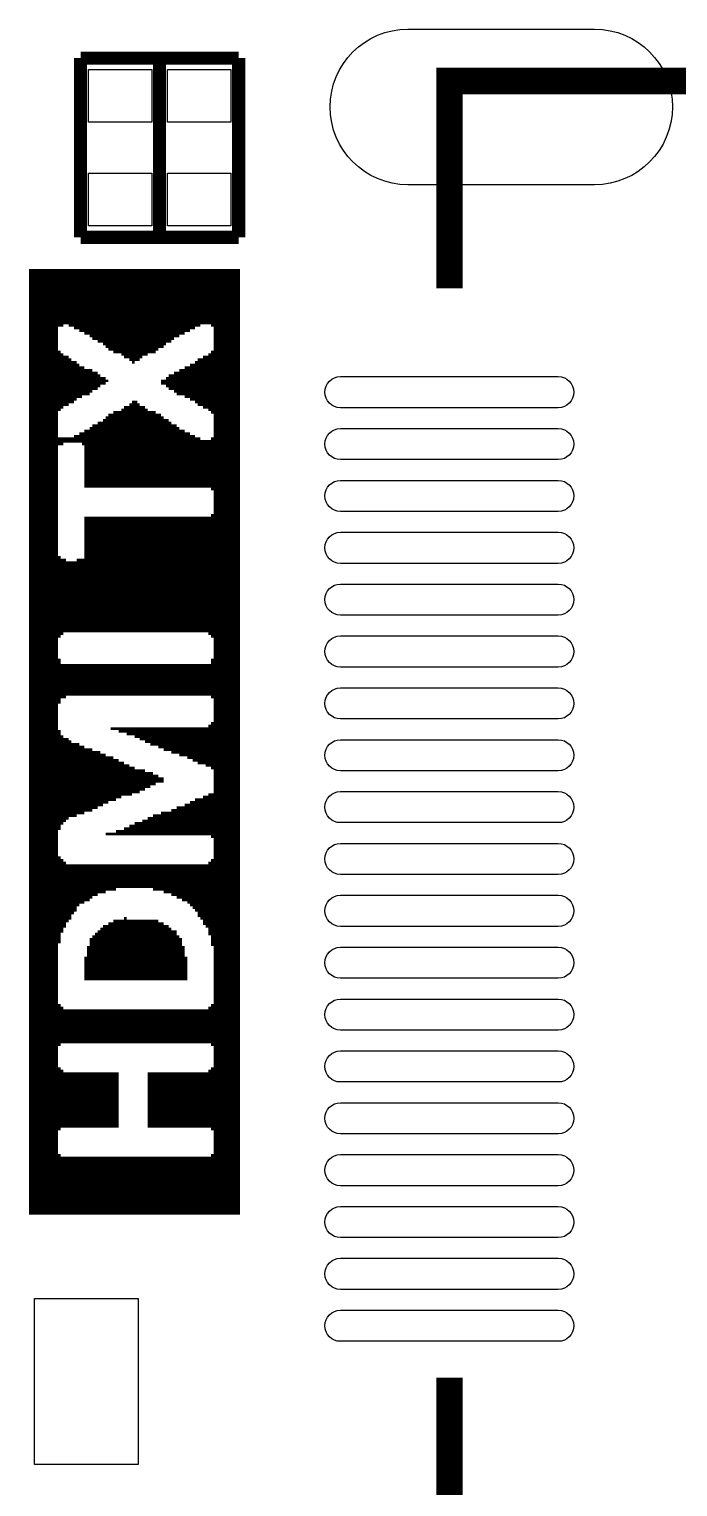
# Model space of a CAD drawing. Extents: x -0.6 to 82.1, y 0 to 56.
# Drawn here: x 65.8 to 72.05, y 9.19 to 23.24 of the extents above; entities that cross this region are included whole.
import ezdxf

# ---------------------------------------------------------------- set-up
doc = ezdxf.new("R2010")
doc.units = 0
for name, color, linetype in [('BG_SILKSCREEN_TOP', 231, 'CONTINUOUS'), ('PG_SILKSCREEN_TOP', 140, 'CONTINUOUS'), ('PIN_TOP', 4, 'CONTINUOUS')]:
    doc.layers.add(name, color=color, linetype=linetype)

msp = doc.modelspace()

# ---------------------------------------------------------------- linework, layer by layer
at = {"layer": 'BG_SILKSCREEN_TOP', "const_width": 0.0254}
for points in [[(65.8114, 11.811), (65.8114, 20.9296)], [(65.8368, 11.811), (65.8368, 20.9296)], [(65.8622, 11.811), (65.8622, 20.9296)], [(65.8876, 11.811), (65.8876, 20.9296)], [(65.913, 11.811), (65.913, 20.9296)], [(65.9384, 11.811), (65.9384, 20.9296)], [(65.9638, 11.811), (65.9638, 20.9296)], [(65.9892, 11.811), (65.9892, 20.9296)], [(66.0146, 11.811), (66.0146, 20.9296)], [(66.04, 11.811), (66.04, 20.9296)], [(66.0654, 11.811), (66.0654, 20.9296)], [(66.0908, 20.3708), (66.0908, 20.9296)], [(66.1162, 20.3708), (66.1162, 20.9296)], [(66.1416, 20.3962), (66.1416, 20.9296)], [(66.167, 20.3962), (66.167, 20.9296)], [(66.1924, 20.3708), (66.1924, 20.9296)], [(66.2178, 20.3708), (66.2178, 20.9296)], [(66.2432, 20.3454), (66.2432, 20.9296)], [(66.2686, 20.3454), (66.2686, 20.9296)], [(66.294, 20.32), (66.294, 20.9296)], [(66.3194, 20.32), (66.3194, 20.9296)], [(66.3448, 20.2946), (66.3448, 20.9296)], [(66.3702, 20.2946), (66.3702, 20.9296)], [(66.3956, 20.2692), (66.3956, 20.9296)], [(66.421, 20.2438), (66.421, 20.9296)], [(66.4464, 20.2438), (66.4464, 20.9296)], [(66.4718, 20.2184), (66.4718, 20.9296)], [(66.4972, 20.2184), (66.4972, 20.9296)], [(66.5226, 20.193), (66.5226, 20.9296)], [(66.548, 20.1676), (66.548, 20.9296)], [(66.5734, 20.1422), (66.5734, 20.9296)], [(66.5988, 20.1422), (66.5988, 20.9296)], [(66.6242, 20.1168), (66.6242, 20.9296)], [(66.6496, 20.1168), (66.6496, 20.9296)], [(66.675, 20.1168), (66.675, 20.9296)], [(66.7004, 20.0914), (66.7004, 20.9296)], [(66.7258, 20.066), (66.7258, 20.9296)], [(66.7512, 20.066), (66.7512, 20.9296)], [(66.7766, 20.0406), (66.7766, 20.9296)], [(66.802, 20.0152), (66.802, 20.9296)], [(66.8274, 20.0406), (66.8274, 20.9296)], [(66.8528, 20.0406), (66.8528, 20.9296)], [(66.8782, 20.066), (66.8782, 20.9296)], [(66.9036, 20.0914), (66.9036, 20.9296)], [(66.929, 20.0914), (66.929, 20.9296)], [(66.9544, 20.1168), (66.9544, 20.9296)], [(66.9798, 20.1168), (66.9798, 20.9296)], [(67.0052, 20.1168), (67.0052, 20.9296)], [(67.0306, 20.1422), (67.0306, 20.9296)], [(67.056, 20.1676), (67.056, 20.9296)], [(67.0814, 20.1676), (67.0814, 20.9296)], [(67.1068, 20.193), (67.1068, 20.9296)], [(67.1322, 20.2184), (67.1322, 20.9296)], [(67.1576, 20.2184), (67.1576, 20.9296)], [(67.183, 20.2438), (67.183, 20.9296)], [(67.2084, 20.2692), (67.2084, 20.9296)], [(67.2338, 20.2692), (67.2338, 20.9296)], [(67.2592, 20.2946), (67.2592, 20.9296)], [(67.2846, 20.2946), (67.2846, 20.9296)], [(67.31, 20.32), (67.31, 20.9296)], [(67.3354, 20.32), (67.3354, 20.9296)], [(67.3608, 20.3454), (67.3608, 20.9296)], [(67.3862, 20.3454), (67.3862, 20.9296)], [(67.4116, 20.3708), (67.4116, 20.9296)], [(67.437, 20.3708), (67.437, 20.9296)], [(67.4624, 20.3962), (67.4624, 20.9296)], [(67.4878, 20.3962), (67.4878, 20.9296)], [(67.5132, 20.3962), (67.5132, 20.9296)], [(67.5386, 20.3962), (67.5386, 20.9296)], [(67.564, 20.3708), (67.564, 20.9296)], [(67.5894, 11.811), (67.5894, 20.9296)], [(67.6148, 11.811), (67.6148, 20.9296)], [(67.6402, 11.811), (67.6402, 20.9296)], [(67.6656, 11.811), (67.6656, 20.9296)], [(67.691, 11.811), (67.691, 20.9296)], [(67.7164, 11.811), (67.7164, 20.9296)], [(67.7418, 11.811), (67.7418, 20.9296)], [(67.7672, 11.811), (67.7672, 20.9296)], [(67.7926, 11.811), (67.7926, 20.9296)], [(67.818, 11.811), (67.818, 20.9296)], [(66.0908, 19.558), (66.0908, 20.1422)], [(66.1162, 19.5834), (66.1162, 20.1168)], [(66.1416, 19.6088), (66.1416, 20.0914)], [(66.167, 19.6088), (66.167, 20.0914)], [(67.4878, 19.5834), (67.4878, 20.0914)], [(67.5132, 19.5834), (67.5132, 20.0914)], [(67.5386, 19.558), (67.5386, 20.1168)], [(67.564, 19.5326), (67.564, 20.1422)], [(66.1924, 19.6342), (66.1924, 20.066)], [(66.2178, 19.6342), (66.2178, 20.0406)], [(66.2432, 19.6596), (66.2432, 20.0406)], [(66.2686, 19.685), (66.2686, 20.0152)], [(66.294, 19.685), (66.294, 19.9898)], [(66.3194, 19.7104), (66.3194, 19.9898)], [(66.3448, 19.7104), (66.3448, 19.9644)], [(66.3702, 19.7104), (66.3702, 19.9644)], [(66.3956, 19.7358), (66.3956, 19.9644)], [(67.2592, 19.7104), (67.2592, 19.9644)], [(67.2846, 19.7104), (67.2846, 19.9644)], [(67.31, 19.685), (67.31, 19.9898)], [(67.3354, 19.685), (67.3354, 19.9898)], [(67.3608, 19.6596), (67.3608, 20.0152)], [(67.3862, 19.6596), (67.3862, 20.0152)], [(67.4116, 19.6342), (67.4116, 20.0406)], [(67.437, 19.6088), (67.437, 20.066)], [(67.4624, 19.6088), (67.4624, 20.066)], [(66.421, 19.7612), (66.421, 19.939)], [(66.4464, 19.7612), (66.4464, 19.939)], [(66.4718, 19.7866), (66.4718, 19.9136)], [(66.4972, 19.812), (66.4972, 19.8882)], [(66.5226, 19.812), (66.5226, 19.8882)], [(66.548, 19.8374), (66.548, 19.8628)], [(67.0814, 19.812), (67.0814, 19.8628)], [(67.1068, 19.812), (67.1068, 19.8628)], [(67.1322, 19.7866), (67.1322, 19.8882)], [(67.1576, 19.7612), (67.1576, 19.9136)], [(67.183, 19.7612), (67.183, 19.9136)], [(67.2084, 19.7358), (67.2084, 19.939)], [(67.2338, 19.7104), (67.2338, 19.939)], [(66.5734, 18.8214), (66.5734, 19.5326)], [(66.5988, 18.8214), (66.5988, 19.5326)], [(66.6242, 18.8214), (66.6242, 19.558)], [(66.6496, 18.8214), (66.6496, 19.558)], [(66.675, 18.8214), (66.675, 19.558)], [(66.7004, 18.8214), (66.7004, 19.5834)], [(66.7258, 18.8214), (66.7258, 19.6088)], [(66.7512, 18.8214), (66.7512, 19.6088)], [(66.7766, 18.8214), (66.7766, 19.6342)], [(66.802, 18.8214), (66.802, 19.6596)], [(66.8274, 18.8214), (66.8274, 19.6596)], [(66.8528, 18.8214), (66.8528, 19.6342)], [(66.8782, 18.8214), (66.8782, 19.6088)], [(66.9036, 18.8214), (66.9036, 19.6088)], [(66.929, 18.8214), (66.929, 19.5834)], [(66.9544, 18.8214), (66.9544, 19.558)], [(66.9798, 18.8214), (66.9798, 19.558)], [(67.0052, 18.8214), (67.0052, 19.558)], [(67.0306, 18.8214), (67.0306, 19.5326)], [(67.056, 18.8214), (67.056, 19.5326)], [(66.3956, 18.8214), (66.3956, 19.4056)], [(66.421, 18.8214), (66.421, 19.431)], [(66.4464, 18.8214), (66.4464, 19.431)], [(66.4718, 18.8214), (66.4718, 19.4564)], [(66.4972, 18.8214), (66.4972, 19.4564)], [(66.5226, 18.8214), (66.5226, 19.4818)], [(66.548, 18.8214), (66.548, 19.5072)], [(67.0814, 18.8214), (67.0814, 19.5072)], [(67.1068, 18.8214), (67.1068, 19.4818)], [(67.1322, 18.8214), (67.1322, 19.4818)], [(67.1576, 18.8214), (67.1576, 19.4564)], [(67.183, 18.8214), (67.183, 19.431)], [(67.2084, 18.8214), (67.2084, 19.431)], [(67.2338, 18.8214), (67.2338, 19.4056)], [(66.0908, 19.2278), (66.0908, 19.304)], [(66.1162, 19.2278), (66.1162, 19.304)], [(66.1416, 19.2532), (66.1416, 19.304)], [(66.167, 19.2532), (66.167, 19.304)], [(66.1924, 19.2532), (66.1924, 19.304)], [(66.2178, 19.2532), (66.2178, 19.304)], [(66.2432, 19.2532), (66.2432, 19.3294)], [(66.2686, 19.2532), (66.2686, 19.3294)], [(66.294, 19.2532), (66.294, 19.3548)], [(66.3194, 19.2278), (66.3194, 19.3548)], [(66.3448, 18.8214), (66.3448, 19.3802)], [(66.3702, 18.8214), (66.3702, 19.3802)], [(67.2592, 18.8214), (67.2592, 19.3802)], [(67.2846, 18.8214), (67.2846, 19.3802)], [(67.31, 18.8214), (67.31, 19.3548)], [(67.3354, 18.8214), (67.3354, 19.3548)], [(67.3608, 18.8214), (67.3608, 19.3294)], [(67.3862, 18.8214), (67.3862, 19.3294)], [(67.4116, 18.8214), (67.4116, 19.304)], [(67.437, 18.8214), (67.437, 19.304)], [(67.4624, 18.8214), (67.4624, 19.2786)], [(67.4878, 18.8214), (67.4878, 19.2786)], [(67.5132, 18.8214), (67.5132, 19.2786)], [(67.5386, 18.8214), (67.5386, 19.2786)], [(67.564, 18.796), (67.564, 19.304)], [(66.3448, 17.4244), (66.3448, 18.542)], [(66.3702, 17.4244), (66.3702, 18.542)], [(66.3956, 17.4244), (66.3956, 18.542)], [(66.421, 17.4244), (66.421, 18.542)], [(66.4464, 17.4244), (66.4464, 18.542)], [(66.4718, 17.4244), (66.4718, 18.542)], [(66.4972, 17.4244), (66.4972, 18.542)], [(66.5226, 17.4244), (66.5226, 18.542)], [(66.548, 17.4244), (66.548, 18.542)], [(66.5734, 17.4244), (66.5734, 18.542)], [(66.5988, 17.4244), (66.5988, 18.542)], [(66.6242, 17.4244), (66.6242, 18.542)], [(66.6496, 17.4244), (66.6496, 18.542)], [(66.675, 17.4244), (66.675, 18.542)], [(66.7004, 17.4244), (66.7004, 18.542)], [(66.7258, 17.4244), (66.7258, 18.542)], [(66.7512, 17.4244), (66.7512, 18.542)], [(66.7766, 17.4244), (66.7766, 18.542)], [(66.802, 17.4244), (66.802, 18.542)], [(66.8274, 17.4244), (66.8274, 18.542)], [(66.8528, 17.4244), (66.8528, 18.542)], [(66.8782, 17.4244), (66.8782, 18.542)], [(66.9036, 17.4244), (66.9036, 18.542)], [(66.929, 17.4244), (66.929, 18.542)], [(66.9544, 17.4244), (66.9544, 18.542)], [(66.9798, 17.4244), (66.9798, 18.542)], [(67.0052, 17.4244), (67.0052, 18.542)], [(67.0306, 17.4244), (67.0306, 18.542)], [(67.056, 17.4244), (67.056, 18.542)], [(67.0814, 17.4244), (67.0814, 18.542)], [(67.1068, 17.4244), (67.1068, 18.542)], [(67.1322, 17.4244), (67.1322, 18.542)], [(67.1576, 17.4244), (67.1576, 18.542)], [(67.183, 17.4244), (67.183, 18.542)], [(67.2084, 17.4244), (67.2084, 18.542)], [(67.2338, 17.4244), (67.2338, 18.542)], [(67.2592, 17.4244), (67.2592, 18.542)], [(67.2846, 17.4244), (67.2846, 18.542)], [(67.31, 17.4244), (67.31, 18.542)], [(67.3354, 17.4244), (67.3354, 18.542)], [(67.3608, 17.4244), (67.3608, 18.542)], [(67.3862, 17.4244), (67.3862, 18.542)], [(67.4116, 17.4244), (67.4116, 18.542)], [(67.437, 17.4244), (67.437, 18.542)], [(67.4624, 17.4244), (67.4624, 18.542)], [(67.4878, 17.4244), (67.4878, 18.542)], [(67.5132, 17.4244), (67.5132, 18.542)], [(67.5386, 17.399), (67.5386, 18.542)], [(67.564, 17.3736), (67.564, 18.5674)], [(66.0908, 17.3736), (66.0908, 18.161)], [(66.1162, 17.399), (66.1162, 18.1356)], [(66.1416, 17.4244), (66.1416, 18.1356)], [(66.2686, 17.4244), (66.2686, 18.1356)], [(66.294, 17.4244), (66.294, 18.1356)], [(66.3194, 17.4244), (66.3194, 18.1356)], [(66.167, 17.4244), (66.167, 18.1102)], [(66.1924, 17.4244), (66.1924, 18.1102)], [(66.2178, 17.4244), (66.2178, 18.1102)], [(66.2432, 17.4244), (66.2432, 18.1102)], [(66.0908, 16.7386), (66.0908, 17.1704)], [(67.564, 16.7894), (67.564, 17.1704)], [(66.1162, 16.7894), (66.1162, 17.1196)], [(66.1416, 16.7894), (66.1416, 17.1196)], [(66.167, 16.8148), (66.167, 17.1196)], [(66.1924, 16.8148), (66.1924, 17.1196)], [(66.2178, 16.8148), (66.2178, 17.1196)], [(66.2432, 16.8148), (66.2432, 17.1196)], [(66.2686, 16.8148), (66.2686, 17.1196)], [(66.294, 16.8148), (66.294, 17.1196)], [(66.3194, 16.8148), (66.3194, 17.1196)], [(66.3448, 16.8148), (66.3448, 17.1196)], [(66.3702, 16.8148), (66.3702, 17.1196)], [(66.3956, 16.8148), (66.3956, 17.1196)], [(66.421, 16.8148), (66.421, 17.1196)], [(66.4464, 16.8148), (66.4464, 17.1196)], [(66.4718, 16.8148), (66.4718, 17.1196)], [(66.4972, 16.8148), (66.4972, 17.1196)], [(66.5226, 16.8148), (66.5226, 17.1196)], [(66.548, 16.8148), (66.548, 17.1196)], [(66.5734, 16.8148), (66.5734, 17.1196)], [(66.5988, 16.8148), (66.5988, 17.1196)], [(66.6242, 16.8148), (66.6242, 17.1196)], [(66.6496, 16.8148), (66.6496, 17.1196)], [(66.675, 16.8148), (66.675, 17.1196)], [(66.7004, 16.8148), (66.7004, 17.1196)], [(66.7258, 16.8148), (66.7258, 17.1196)], [(66.7512, 16.8148), (66.7512, 17.1196)], [(66.7766, 16.8148), (66.7766, 17.1196)], [(66.802, 16.8148), (66.802, 17.1196)], [(66.8274, 16.8148), (66.8274, 17.1196)], [(66.8528, 16.8148), (66.8528, 17.1196)], [(66.8782, 16.8148), (66.8782, 17.1196)], [(66.9036, 16.8148), (66.9036, 17.1196)], [(66.929, 16.8148), (66.929, 17.1196)], [(66.9544, 16.8148), (66.9544, 17.1196)], [(66.9798, 16.8148), (66.9798, 17.1196)], [(67.0052, 16.8148), (67.0052, 17.1196)], [(67.0306, 16.8148), (67.0306, 17.1196)], [(67.056, 16.8148), (67.056, 17.1196)], [(67.0814, 16.8148), (67.0814, 17.1196)], [(67.1068, 16.8148), (67.1068, 17.1196)], [(67.1322, 16.8148), (67.1322, 17.1196)], [(67.1576, 16.8148), (67.1576, 17.1196)], [(67.183, 16.8148), (67.183, 17.1196)], [(67.2084, 16.8148), (67.2084, 17.1196)], [(67.2338, 16.8148), (67.2338, 17.1196)], [(67.2592, 16.8148), (67.2592, 17.1196)], [(67.2846, 16.8148), (67.2846, 17.1196)], [(67.31, 16.8148), (67.31, 17.1196)], [(67.3354, 16.8148), (67.3354, 17.1196)], [(67.3608, 16.8148), (67.3608, 17.1196)], [(67.3862, 16.8148), (67.3862, 17.1196)], [(67.4116, 16.8148), (67.4116, 17.1196)], [(67.437, 16.8148), (67.437, 17.1196)], [(67.4624, 16.8148), (67.4624, 17.1196)], [(67.4878, 16.8148), (67.4878, 17.1196)], [(67.5132, 16.8148), (67.5132, 17.1196)], [(67.5386, 16.8148), (67.5386, 17.1196)], [(66.0908, 15.5194), (66.0908, 16.4846)], [(66.1162, 15.5702), (66.1162, 16.4338)], [(66.5988, 16.4846), (66.5988, 16.51)], [(66.6242, 16.4846), (66.6242, 16.51)], [(66.6496, 16.4846), (66.6496, 16.51)], [(66.675, 16.4592), (66.675, 16.51)], [(66.7004, 16.4592), (66.7004, 16.51)], [(66.7258, 16.4592), (66.7258, 16.51)], [(66.7512, 16.4338), (66.7512, 16.51)], [(66.7766, 16.4338), (66.7766, 16.51)], [(66.802, 16.4338), (66.802, 16.51)], [(66.8274, 16.4084), (66.8274, 16.51)], [(66.8528, 16.4084), (66.8528, 16.51)], [(66.8782, 16.383), (66.8782, 16.51)], [(66.9036, 16.383), (66.9036, 16.51)], [(66.929, 16.3576), (66.929, 16.51)], [(66.9544, 16.3576), (66.9544, 16.51)], [(66.9798, 16.3322), (66.9798, 16.51)], [(67.0052, 16.3322), (67.0052, 16.51)], [(67.0306, 16.3322), (67.0306, 16.51)], [(67.056, 16.3068), (67.056, 16.51)], [(67.0814, 16.3068), (67.0814, 16.51)], [(67.1068, 16.2814), (67.1068, 16.51)], [(67.1322, 16.2814), (67.1322, 16.51)], [(67.1576, 16.2814), (67.1576, 16.51)], [(67.183, 16.256), (67.183, 16.51)], [(67.2084, 16.256), (67.2084, 16.51)], [(67.2338, 16.256), (67.2338, 16.51)], [(67.2592, 16.2306), (67.2592, 16.51)], [(67.2846, 16.2306), (67.2846, 16.51)], [(67.31, 16.2306), (67.31, 16.51)], [(67.3354, 16.2052), (67.3354, 16.51)], [(67.3608, 16.2052), (67.3608, 16.51)], [(67.3862, 16.1798), (67.3862, 16.51)], [(67.4116, 16.1798), (67.4116, 16.51)], [(67.437, 16.1544), (67.437, 16.51)], [(67.4624, 16.1544), (67.4624, 16.51)], [(67.4878, 16.1544), (67.4878, 16.51)], [(67.5132, 16.129), (67.5132, 16.51)], [(67.5386, 16.129), (67.5386, 16.5354)], [(67.564, 16.1036), (67.564, 16.5608)], [(66.1416, 15.5956), (66.1416, 16.4084)], [(66.167, 15.621), (66.167, 16.4084)], [(66.1924, 15.6464), (66.1924, 16.383)], [(66.2178, 15.6464), (66.2178, 16.3576)], [(66.2432, 15.6464), (66.2432, 16.3576)], [(66.2686, 15.6718), (66.2686, 16.3576)], [(66.294, 15.6718), (66.294, 16.3322)], [(66.3194, 15.6718), (66.3194, 16.3322)], [(66.3448, 15.6972), (66.3448, 16.3068)], [(66.3702, 15.6972), (66.3702, 16.3068)], [(66.3956, 15.6972), (66.3956, 16.3068)], [(66.421, 15.7226), (66.421, 16.2814)], [(66.4464, 15.7226), (66.4464, 16.2814)], [(66.4718, 15.748), (66.4718, 16.2814)], [(66.4972, 15.748), (66.4972, 16.256)], [(66.5226, 15.7734), (66.5226, 16.256)], [(66.548, 15.7734), (66.548, 16.2306)], [(66.5734, 15.7988), (66.5734, 16.2306)], [(66.5988, 15.7988), (66.5988, 16.2306)], [(66.6242, 15.7988), (66.6242, 16.2052)], [(66.6496, 15.8242), (66.6496, 16.2052)], [(66.675, 15.8242), (66.675, 16.1798)], [(66.7004, 15.8496), (66.7004, 16.1798)], [(66.7258, 15.8496), (66.7258, 16.1544)], [(66.7512, 15.8496), (66.7512, 16.1544)], [(66.7766, 15.8496), (66.7766, 16.129)], [(66.802, 15.875), (66.802, 16.129)], [(66.8274, 15.875), (66.8274, 16.1036)], [(66.8528, 15.875), (66.8528, 16.1036)], [(66.8782, 15.9004), (66.8782, 16.1036)], [(66.9036, 15.9004), (66.9036, 16.1036)], [(66.929, 15.9258), (66.929, 16.0782)], [(66.9544, 15.9258), (66.9544, 16.0782)], [(66.9798, 15.9512), (66.9798, 16.0782)], [(67.0052, 15.9512), (67.0052, 16.0528)], [(67.0306, 15.9766), (67.0306, 16.0528)], [(67.056, 15.9766), (67.056, 16.0274)], [(67.0814, 15.9766), (67.0814, 16.0274)], [(67.5386, 15.4686), (67.5386, 15.875)], [(67.564, 15.4432), (67.564, 15.875)], [(67.2338, 15.4686), (67.2338, 15.748)], [(67.2592, 15.4686), (67.2592, 15.748)], [(67.2846, 15.4686), (67.2846, 15.748)], [(67.31, 15.4686), (67.31, 15.7734)], [(67.3354, 15.4686), (67.3354, 15.7734)], [(67.3608, 15.4686), (67.3608, 15.7988)], [(67.3862, 15.4686), (67.3862, 15.7988)], [(67.4116, 15.4686), (67.4116, 15.8242)], [(67.437, 15.4686), (67.437, 15.8242)], [(67.4624, 15.4686), (67.4624, 15.8242)], [(67.4878, 15.4686), (67.4878, 15.8496)], [(67.5132, 15.4686), (67.5132, 15.8496)], [(66.8274, 15.4686), (66.8274, 15.5956)], [(66.8528, 15.4686), (66.8528, 15.5956)], [(66.8782, 15.4686), (66.8782, 15.5956)], [(66.9036, 15.4686), (66.9036, 15.621)], [(66.929, 15.4686), (66.929, 15.621)], [(66.9544, 15.4686), (66.9544, 15.6464)], [(66.9798, 15.4686), (66.9798, 15.6464)], [(67.0052, 15.4686), (67.0052, 15.6718)], [(67.0306, 15.4686), (67.0306, 15.6718)], [(67.056, 15.4686), (67.056, 15.6718)], [(67.0814, 15.4686), (67.0814, 15.6972)], [(67.1068, 15.4686), (67.1068, 15.6972)], [(67.1322, 15.4686), (67.1322, 15.6972)], [(67.1576, 15.4686), (67.1576, 15.6972)], [(67.183, 15.4686), (67.183, 15.7226)], [(67.2084, 15.4686), (67.2084, 15.7226)], [(66.548, 15.4686), (66.548, 15.494)], [(66.5734, 15.4686), (66.5734, 15.494)], [(66.5988, 15.4686), (66.5988, 15.494)], [(66.6242, 15.4686), (66.6242, 15.494)], [(66.6496, 15.4686), (66.6496, 15.5194)], [(66.675, 15.4686), (66.675, 15.5194)], [(66.7004, 15.4686), (66.7004, 15.5194)], [(66.7258, 15.4686), (66.7258, 15.5448)], [(66.7512, 15.4686), (66.7512, 15.5448)], [(66.7766, 15.4686), (66.7766, 15.5702)], [(66.802, 15.4686), (66.802, 15.5702)], [(66.0908, 14.4272), (66.0908, 15.2654)], [(66.1162, 14.5288), (66.1162, 15.24)], [(66.1416, 14.5796), (66.1416, 15.2146)], [(66.167, 14.6304), (66.167, 15.1892)], [(66.1924, 14.6558), (66.1924, 15.1892)], [(66.2178, 14.7066), (66.2178, 15.1892)], [(66.2432, 14.732), (66.2432, 15.1892)], [(66.2686, 14.7828), (66.2686, 15.1892)], [(66.294, 14.8082), (66.294, 15.1892)], [(66.3194, 14.8082), (66.3194, 15.1892)], [(66.3448, 14.8336), (66.3448, 15.1892)], [(66.3702, 14.8336), (66.3702, 15.1892)], [(66.3956, 14.859), (66.3956, 15.1892)], [(66.421, 14.8844), (66.421, 15.1892)], [(66.4464, 14.8844), (66.4464, 15.1892)], [(66.4718, 14.9098), (66.4718, 15.1892)], [(66.4972, 14.9098), (66.4972, 15.1892)], [(66.5226, 14.9098), (66.5226, 15.1892)], [(66.548, 14.9352), (66.548, 15.1892)], [(66.5734, 14.9352), (66.5734, 15.1892)], [(66.5988, 14.9352), (66.5988, 15.1892)], [(66.6242, 14.9352), (66.6242, 15.1892)], [(66.6496, 14.9606), (66.6496, 15.1892)], [(66.675, 14.9606), (66.675, 15.1892)], [(66.7004, 14.9606), (66.7004, 15.1892)], [(66.7258, 14.9606), (66.7258, 15.1892)], [(66.7512, 14.9606), (66.7512, 15.1892)], [(66.7766, 14.9606), (66.7766, 15.1892)], [(66.802, 14.9606), (66.802, 15.1892)], [(66.8274, 14.9606), (66.8274, 15.1892)], [(66.8528, 14.9606), (66.8528, 15.1892)], [(66.8782, 14.9606), (66.8782, 15.1892)], [(66.9036, 14.9606), (66.9036, 15.1892)], [(66.929, 14.9606), (66.929, 15.1892)], [(66.9544, 14.9606), (66.9544, 15.1892)], [(66.9798, 14.9606), (66.9798, 15.1892)], [(67.0052, 14.9352), (67.0052, 15.1892)], [(67.0306, 14.9352), (67.0306, 15.1892)], [(67.056, 14.9352), (67.056, 15.1892)], [(67.0814, 14.9352), (67.0814, 15.1892)], [(67.1068, 14.9098), (67.1068, 15.1892)], [(67.1322, 14.9098), (67.1322, 15.1892)], [(67.1576, 14.9098), (67.1576, 15.1892)], [(67.183, 14.8844), (67.183, 15.1892)], [(67.2084, 14.8844), (67.2084, 15.1892)], [(67.2338, 14.859), (67.2338, 15.1892)], [(67.2592, 14.859), (67.2592, 15.1892)], [(67.2846, 14.8336), (67.2846, 15.1892)], [(67.31, 14.8336), (67.31, 15.1892)], [(67.3354, 14.8082), (67.3354, 15.1892)], [(67.3608, 14.7828), (67.3608, 15.1892)], [(67.3862, 14.7574), (67.3862, 15.1892)], [(67.4116, 14.732), (67.4116, 15.1892)], [(67.437, 14.6812), (67.437, 15.1892)], [(67.4624, 14.6558), (67.4624, 15.1892)], [(67.4878, 14.605), (67.4878, 15.1892)], [(67.5132, 14.5796), (67.5132, 15.1892)], [(67.5386, 14.5034), (67.5386, 15.2146)], [(67.564, 14.4018), (67.564, 15.24)], [(66.5226, 14.0716), (66.5226, 14.605)], [(66.548, 14.0716), (66.548, 14.605)], [(66.5734, 14.0716), (66.5734, 14.6304)], [(66.5988, 14.0716), (66.5988, 14.6304)], [(66.6242, 14.0716), (66.6242, 14.6558)], [(66.6496, 14.0716), (66.6496, 14.6558)], [(66.675, 14.0716), (66.675, 14.6558)], [(66.7004, 14.0716), (66.7004, 14.6558)], [(66.7258, 14.0716), (66.7258, 14.6812)], [(66.7512, 14.0716), (66.7512, 14.6558)], [(66.7766, 14.0716), (66.7766, 14.6558)], [(66.802, 14.0716), (66.802, 14.6558)], [(66.8274, 14.0716), (66.8274, 14.6558)], [(66.8528, 14.0716), (66.8528, 14.6558)], [(66.8782, 14.0716), (66.8782, 14.6558)], [(66.9036, 14.0716), (66.9036, 14.6558)], [(66.929, 14.0716), (66.929, 14.6558)], [(66.9544, 14.0716), (66.9544, 14.6558)], [(66.9798, 14.0716), (66.9798, 14.6558)], [(67.0052, 14.0716), (67.0052, 14.6558)], [(67.0306, 14.0716), (67.0306, 14.6558)], [(67.056, 14.0716), (67.056, 14.6304)], [(67.0814, 14.0716), (67.0814, 14.6304)], [(67.1068, 14.0716), (67.1068, 14.605)], [(67.1322, 14.0716), (67.1322, 14.605)], [(66.3956, 14.0716), (66.3956, 14.478)], [(66.421, 14.0716), (66.421, 14.5034)], [(66.4464, 14.0716), (66.4464, 14.5288)], [(66.4718, 14.0716), (66.4718, 14.5542)], [(66.4972, 14.0716), (66.4972, 14.5796)], [(67.1576, 14.0716), (67.1576, 14.5796)], [(67.183, 14.0716), (67.183, 14.5542)], [(67.2084, 14.0716), (67.2084, 14.5542)], [(67.2338, 14.0716), (67.2338, 14.5034)], [(67.2592, 14.0716), (67.2592, 14.478)], [(66.3702, 14.0716), (66.3702, 14.4018)], [(67.2846, 14.0716), (67.2846, 14.4018)], [(66.3448, 14.0716), (66.3448, 14.3002)], [(67.31, 14.0716), (67.31, 14.3002)], [(66.0908, 13.4366), (66.0908, 13.843)], [(66.1162, 13.462), (66.1162, 13.8176)], [(66.1416, 13.462), (66.1416, 13.7922)], [(66.167, 13.462), (66.167, 13.7922)], [(66.1924, 13.462), (66.1924, 13.7922)], [(66.2178, 13.462), (66.2178, 13.7922)], [(66.2432, 13.462), (66.2432, 13.7922)], [(66.2686, 13.462), (66.2686, 13.7922)], [(66.294, 13.462), (66.294, 13.7922)], [(66.3194, 13.462), (66.3194, 13.7922)], [(66.3448, 13.462), (66.3448, 13.7922)], [(66.3702, 13.462), (66.3702, 13.7922)], [(66.3956, 13.462), (66.3956, 13.7922)], [(66.421, 13.462), (66.421, 13.7922)], [(66.4464, 13.462), (66.4464, 13.7922)], [(66.4718, 13.462), (66.4718, 13.7922)], [(66.4972, 13.462), (66.4972, 13.7922)], [(66.5226, 13.462), (66.5226, 13.7922)], [(66.548, 13.462), (66.548, 13.7922)], [(66.5734, 13.462), (66.5734, 13.7922)], [(66.5988, 13.462), (66.5988, 13.7922)], [(66.6242, 13.462), (66.6242, 13.7922)], [(66.6496, 13.462), (66.6496, 13.7922)], [(66.675, 13.462), (66.675, 13.7922)], [(66.7004, 13.462), (66.7004, 13.7922)], [(66.7258, 13.462), (66.7258, 13.7922)], [(66.7512, 13.462), (66.7512, 13.7922)], [(66.7766, 13.462), (66.7766, 13.7922)], [(66.802, 13.462), (66.802, 13.7922)], [(66.8274, 13.462), (66.8274, 13.7922)], [(66.8528, 13.462), (66.8528, 13.7922)], [(66.8782, 13.462), (66.8782, 13.7922)], [(66.9036, 13.462), (66.9036, 13.7922)], [(66.929, 13.462), (66.929, 13.7922)], [(66.9544, 13.462), (66.9544, 13.7922)], [(66.9798, 13.462), (66.9798, 13.7922)], [(67.0052, 13.462), (67.0052, 13.7922)], [(67.0306, 13.462), (67.0306, 13.7922)], [(67.056, 13.462), (67.056, 13.7922)], [(67.0814, 13.462), (67.0814, 13.7922)], [(67.1068, 13.462), (67.1068, 13.7922)], [(67.1322, 13.462), (67.1322, 13.7922)], [(67.1576, 13.462), (67.1576, 13.7922)], [(67.183, 13.462), (67.183, 13.7922)], [(67.2084, 13.462), (67.2084, 13.7922)], [(67.2338, 13.462), (67.2338, 13.7922)], [(67.2592, 13.462), (67.2592, 13.7922)], [(67.2846, 13.462), (67.2846, 13.7922)], [(67.31, 13.462), (67.31, 13.7922)], [(67.3354, 13.462), (67.3354, 13.7922)], [(67.3608, 13.462), (67.3608, 13.7922)], [(67.3862, 13.462), (67.3862, 13.7922)], [(67.4116, 13.462), (67.4116, 13.7922)], [(67.437, 13.462), (67.437, 13.7922)], [(67.4624, 13.462), (67.4624, 13.7922)], [(67.4878, 13.462), (67.4878, 13.7922)], [(67.5132, 13.462), (67.5132, 13.7922)], [(67.5386, 13.462), (67.5386, 13.8176)], [(67.564, 13.4366), (67.564, 13.843)], [(66.0908, 12.6238), (66.0908, 13.2334)], [(66.1162, 12.6492), (66.1162, 13.208)], [(67.5386, 12.6492), (67.5386, 13.208)], [(67.564, 12.6238), (67.564, 13.2334)], [(66.1416, 12.6492), (66.1416, 13.1826)], [(66.167, 12.6492), (66.167, 13.1826)], [(66.1924, 12.6492), (66.1924, 13.1826)], [(66.2178, 12.6492), (66.2178, 13.1826)], [(66.2432, 12.6492), (66.2432, 13.1826)], [(66.2686, 12.6492), (66.2686, 13.1826)], [(66.294, 12.6492), (66.294, 13.1826)], [(66.3194, 12.6492), (66.3194, 13.1826)], [(66.3448, 12.6492), (66.3448, 13.1826)], [(66.3702, 12.6492), (66.3702, 13.1826)], [(66.3956, 12.6492), (66.3956, 13.1826)], [(66.421, 12.6492), (66.421, 13.1826)], [(66.4464, 12.6492), (66.4464, 13.1826)], [(66.4718, 12.6492), (66.4718, 13.1826)], [(66.4972, 12.6492), (66.4972, 13.1826)], [(66.5226, 12.6492), (66.5226, 13.1826)], [(66.548, 12.6492), (66.548, 13.1826)], [(66.5734, 12.6492), (66.5734, 13.1826)], [(66.5988, 12.6492), (66.5988, 13.1826)], [(66.6242, 12.6492), (66.6242, 13.1826)], [(66.6496, 12.6492), (66.6496, 13.1826)], [(66.9544, 12.6492), (66.9544, 13.1826)], [(66.9798, 12.6492), (66.9798, 13.1826)], [(67.0052, 12.6492), (67.0052, 13.1826)], [(67.0306, 12.6492), (67.0306, 13.1826)], [(67.056, 12.6492), (67.056, 13.1826)], [(67.0814, 12.6492), (67.0814, 13.1826)], [(67.1068, 12.6492), (67.1068, 13.1826)], [(67.1322, 12.6492), (67.1322, 13.1826)], [(67.1576, 12.6492), (67.1576, 13.1826)], [(67.183, 12.6492), (67.183, 13.1826)], [(67.2084, 12.6492), (67.2084, 13.1826)], [(67.2338, 12.6492), (67.2338, 13.1826)], [(67.2592, 12.6492), (67.2592, 13.1826)], [(67.2846, 12.6492), (67.2846, 13.1826)], [(67.31, 12.6492), (67.31, 13.1826)], [(67.3354, 12.6492), (67.3354, 13.1826)], [(67.3608, 12.6492), (67.3608, 13.1826)], [(67.3862, 12.6492), (67.3862, 13.1826)], [(67.4116, 12.6492), (67.4116, 13.1826)], [(67.437, 12.6492), (67.437, 13.1826)], [(67.4624, 12.6492), (67.4624, 13.1826)], [(67.4878, 12.6492), (67.4878, 13.1826)], [(67.5132, 12.6492), (67.5132, 13.1826)], [(66.0908, 11.811), (66.0908, 12.3952)], [(66.1162, 11.811), (66.1162, 12.3698)], [(66.1416, 11.811), (66.1416, 12.3698)], [(66.167, 11.811), (66.167, 12.3698)], [(66.1924, 11.811), (66.1924, 12.3698)], [(66.2178, 11.811), (66.2178, 12.3698)], [(66.2432, 11.811), (66.2432, 12.3698)], [(66.2686, 11.811), (66.2686, 12.3698)], [(66.294, 11.811), (66.294, 12.3698)], [(66.3194, 11.811), (66.3194, 12.3698)], [(66.3448, 11.811), (66.3448, 12.3698)], [(66.3702, 11.811), (66.3702, 12.3698)], [(66.3956, 11.811), (66.3956, 12.3698)], [(66.421, 11.811), (66.421, 12.3698)], [(66.4464, 11.811), (66.4464, 12.3698)], [(66.4718, 11.811), (66.4718, 12.3698)], [(66.4972, 11.811), (66.4972, 12.3698)], [(66.5226, 11.811), (66.5226, 12.3698)], [(66.548, 11.811), (66.548, 12.3698)], [(66.5734, 11.811), (66.5734, 12.3698)], [(66.5988, 11.811), (66.5988, 12.3698)], [(66.6242, 11.811), (66.6242, 12.3698)], [(66.6496, 11.811), (66.6496, 12.3698)], [(66.675, 11.811), (66.675, 12.3698)], [(66.7004, 11.811), (66.7004, 12.3698)], [(66.7258, 11.811), (66.7258, 12.3698)], [(66.7512, 11.811), (66.7512, 12.3698)], [(66.7766, 11.811), (66.7766, 12.3698)], [(66.802, 11.811), (66.802, 12.3698)], [(66.8274, 11.811), (66.8274, 12.3698)], [(66.8528, 11.811), (66.8528, 12.3698)], [(66.8782, 11.811), (66.8782, 12.3698)], [(66.9036, 11.811), (66.9036, 12.3698)], [(66.929, 11.811), (66.929, 12.3698)], [(66.9544, 11.811), (66.9544, 12.3698)], [(66.9798, 11.811), (66.9798, 12.3698)], [(67.0052, 11.811), (67.0052, 12.3698)], [(67.0306, 11.811), (67.0306, 12.3698)], [(67.056, 11.811), (67.056, 12.3698)], [(67.0814, 11.811), (67.0814, 12.3698)], [(67.1068, 11.811), (67.1068, 12.3698)], [(67.1322, 11.811), (67.1322, 12.3698)], [(67.1576, 11.811), (67.1576, 12.3698)], [(67.183, 11.811), (67.183, 12.3698)], [(67.2084, 11.811), (67.2084, 12.3698)], [(67.2338, 11.811), (67.2338, 12.3698)], [(67.2592, 11.811), (67.2592, 12.3698)], [(67.2846, 11.811), (67.2846, 12.3698)], [(67.31, 11.811), (67.31, 12.3698)], [(67.3354, 11.811), (67.3354, 12.3698)], [(67.3608, 11.811), (67.3608, 12.3698)], [(67.3862, 11.811), (67.3862, 12.3698)], [(67.4116, 11.811), (67.4116, 12.3698)], [(67.437, 11.811), (67.437, 12.3698)], [(67.4624, 11.811), (67.4624, 12.3698)], [(67.4878, 11.811), (67.4878, 12.3698)], [(67.5132, 11.811), (67.5132, 12.3698)], [(67.5386, 11.811), (67.5386, 12.3698)], [(67.564, 11.811), (67.564, 12.3952)]]:
    msp.add_lwpolyline(points, dxfattribs=at)
at = {"layer": 'PG_SILKSCREEN_TOP'}
for points, const_width in [([(67.056, 22.9616), (66.294, 22.9616)], 0.127), ([(66.294, 22.9616), (66.294, 21.2344)], 0.127), ([(67.818, 22.9616), (67.056, 22.9616)], 0.127), ([(67.056, 22.9616), (67.056, 21.2344)], 0.127), ([(67.056, 21.2344), (67.056, 22.9616)], 0.127), ([(67.818, 21.2344), (67.818, 22.9616)], 0.127), ([(69.8499, 10.2406), (69.8499, 7.7405), (81, 7.7405), (81, 22.7407), (69.8499, 22.7407), (69.8499, 20.7407)], 0.254), ([(66.294, 21.2344), (67.056, 21.2344)], 0.127), ([(67.056, 21.2344), (67.818, 21.2344)], 0.127)]:
    msp.add_lwpolyline(points, dxfattribs=dict(at, const_width=const_width))
at = {"layer": 'PIN_TOP'}
for points in [[(69.4501, 23.2405), (71.2499, 23.2405, -1), (71.2499, 21.7404), (69.4501, 21.7404, -1)], [(68.7999, 19.8907), (70.8999, 19.8907, -1), (70.8999, 19.5907), (68.7999, 19.5907, -1)], [(68.7999, 19.3906), (70.8999, 19.3906, -1), (70.8999, 19.0906), (68.7999, 19.0906, -1)], [(68.7999, 18.8907), (70.8999, 18.8907, -1), (70.8999, 18.5907), (68.7999, 18.5907, -1)], [(68.7999, 18.3906), (70.8999, 18.3906, -1), (70.8999, 18.0906), (68.7999, 18.0906, -1)], [(68.7999, 17.8907), (70.8999, 17.8907, -1), (70.8999, 17.5907), (68.7999, 17.5907, -1)], [(68.7999, 17.3906), (70.8999, 17.3906, -1), (70.8999, 17.0906), (68.7999, 17.0906, -1)], [(68.7999, 16.8907), (70.8999, 16.8907, -1), (70.8999, 16.5907), (68.7999, 16.5907, -1)], [(68.7999, 16.3906), (70.8999, 16.3906, -1), (70.8999, 16.0906), (68.7999, 16.0906, -1)], [(68.7999, 15.8907), (70.8999, 15.8907, -1), (70.8999, 15.5907), (68.7999, 15.5907, -1)], [(68.7999, 15.3906), (70.8999, 15.3906, -1), (70.8999, 15.0906), (68.7999, 15.0906, -1)], [(68.7999, 14.8905), (70.8999, 14.8905, -1), (70.8999, 14.5905), (68.7999, 14.5905, -1)], [(68.7999, 14.3906), (70.8999, 14.3906, -1), (70.8999, 14.0906), (68.7999, 14.0906, -1)], [(68.7999, 13.8905), (70.8999, 13.8905, -1), (70.8999, 13.5905), (68.7999, 13.5905, -1)], [(68.7999, 13.3906), (70.8999, 13.3906, -1), (70.8999, 13.0906), (68.7999, 13.0906, -1)], [(68.7999, 12.8905), (70.8999, 12.8905, -1), (70.8999, 12.5905), (68.7999, 12.5905, -1)], [(68.7999, 12.3906), (70.8999, 12.3906, -1), (70.8999, 12.0906), (68.7999, 12.0906, -1)], [(68.7999, 11.8905), (70.8999, 11.8905, -1), (70.8999, 11.5905), (68.7999, 11.5905, -1)], [(68.7999, 11.3906), (70.8999, 11.3906, -1), (70.8999, 11.0906), (68.7999, 11.0906, -1)], [(68.7999, 10.8905), (70.8999, 10.8905, -1), (70.8999, 10.5905), (68.7999, 10.5905, -1)]]:
    msp.add_lwpolyline(points, format="xyb", close=True, dxfattribs=at)
for points in [[(66.3702, 22.8521), (66.9798, 22.8521), (66.9798, 22.3441), (66.3702, 22.3441)], [(67.1322, 22.8521), (67.7418, 22.8521), (67.7418, 22.3441), (67.1322, 22.3441)], [(66.3702, 21.8519), (66.9798, 21.8519), (66.9798, 21.3439), (66.3702, 21.3439)], [(67.1322, 21.8519), (67.7418, 21.8519), (67.7418, 21.3439), (67.1322, 21.3439)], [(66.849, 9.4037), (65.849, 9.4037), (65.849, 11.0036), (66.849, 11.0036)]]:
    msp.add_lwpolyline(points, close=True, dxfattribs=at)

doc.saveas('drawing.dxf')
